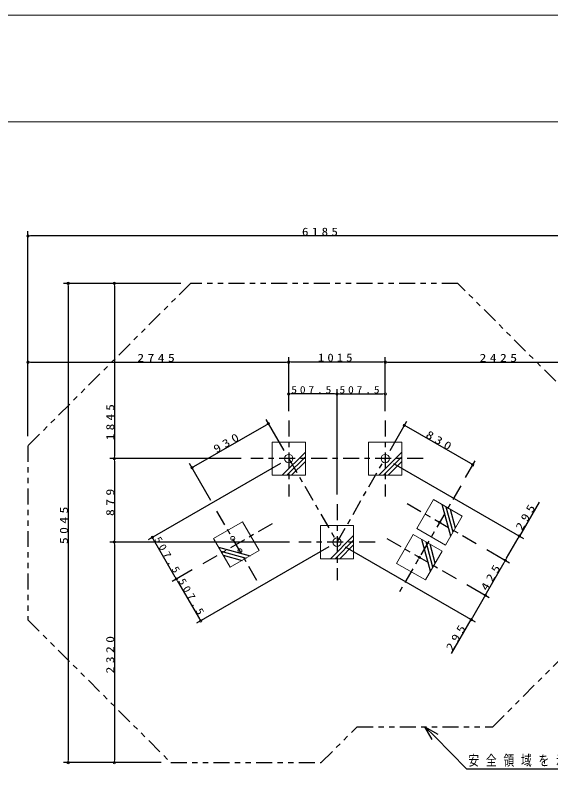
# Model space of a CAD drawing. Units: millimetres on the paper. Extents: x 6 to 426, y -5 to 292.
# Drawn here: x 182.9 to 283.3, y 148.7 to 292 of the extents above; entities that cross this region are included whole.
import ezdxf

# ---------------------------------------------------------------- set-up
doc = ezdxf.new("R2010")
doc.units = ezdxf.units.MM
doc.linetypes.add('USER2', pattern=[6, 3, -1, 1, -1])
doc.linetypes.add('USER3', pattern=[8, 3, -1, 1, -1, 1, -1])
for name, color, linetype, lineweight in [('0_2', 7, 'Continuous', 13), ('2D', 7, 'Continuous', 13), ('2D_DIMENSION', 2, 'Continuous', 25), ('2D_OUTLINE', 2, 'USER3', 25), ('FMT', 57, 'Continuous', 13), ('FOOTING', 7, 'Continuous', 13), ('FOOTING_C', 20, 'USER2', 25), ('FOOTING_H', 2, 'Continuous', 25)]:
    doc.layers.add(name, color=color, linetype=linetype, lineweight=lineweight)
doc.styles.add('ＭＳ ゴシック', font='')
doc.styles.get('ＭＳ ゴシック').set_extended_font_data('MS Gothic')

msp = doc.modelspace()

# ---------------------------------------------------------------- linework, layer by layer
at = {"layer": '0_2'}
for p, q in [((185.301, 250.578), (185.747, 250.578)), ((192.83, 241.665), (192.83, 241.219)), ((201.509, 241.665), (201.509, 241.219)), ((185.301, 226.89), (185.747, 226.89)), ((234.195, 226.89), (233.749, 226.89)), ((234.195, 226.944), (234.641, 226.944)), ((252.288, 226.944), (251.843, 226.944)), ((252.288, 226.89), (252.734, 226.89)), ((234.195, 220.928), (234.641, 220.928)), ((243.242, 220.928), (242.796, 220.928)), ((243.242, 220.928), (243.687, 220.928)), ((252.288, 220.928), (251.843, 220.928)), ((230.392, 215.371), (230.006, 215.148)), ((255.89, 215.024), (256.276, 214.801)), ((201.509, 208.785), (201.509, 209.23)), ((201.506, 208.785), (201.506, 208.339)), ((268.704, 207.626), (268.318, 207.848)), ((216.035, 207.082), (216.421, 207.305)), ((201.506, 193.115), (201.506, 193.561)), ((208.606, 194.011), (208.829, 193.625)), ((277.451, 194.257), (277.228, 193.871)), ((201.511, 193.115), (201.511, 192.67)), ((274.821, 189.703), (274.599, 189.317)), ((274.821, 189.703), (275.044, 190.089)), ((213.129, 186.176), (212.907, 186.562)), ((213.129, 186.176), (213.352, 185.79)), ((271.033, 183.142), (271.256, 183.528)), ((271.033, 183.142), (270.811, 182.756)), ((217.653, 178.342), (217.43, 178.728)), ((268.404, 178.588), (268.627, 178.974)), ((192.83, 151.73), (192.83, 152.176)), ((201.511, 151.73), (201.511, 152.176))]:
    msp.add_line(p, q, dxfattribs=at)
at = {"layer": '0_2', "color": 57}
msp.add_lwpolyline([(28, 15), (28, 272), (403, 272), (403, 15)], close=True, dxfattribs=at)
at = {"layer": '0_2'}
for centre in [(185.301, 250.578), (192.83, 241.665), (201.509, 241.665), (185.301, 226.89), (234.195, 226.944), (234.195, 226.89), (252.288, 226.944), (252.288, 226.89), (234.195, 220.928), (243.242, 220.928), (243.242, 220.928), (252.288, 220.928), (230.392, 215.371), (255.89, 215.024), (201.506, 208.785), (201.509, 208.785), (268.704, 207.626), (216.035, 207.082), (208.606, 194.011), (277.451, 194.257), (201.506, 193.115), (201.511, 193.115), (274.821, 189.703), (274.821, 189.703), (213.129, 186.176), (213.129, 186.176), (271.033, 183.142), (271.033, 183.142), (217.653, 178.342), (268.404, 178.588), (192.83, 151.73), (201.511, 151.73)]:
    msp.add_circle(centre, 0.223, dxfattribs=at)
at = {"layer": '2D'}
msp.add_line((425.5, 292), (5.5, 292), dxfattribs=at)
at = {"layer": '2D_DIMENSION'}
for p, q in [((185.301, 212.985), (185.301, 251.469)), ((295.114, 250.578), (185.747, 250.578)), ((213.981, 241.665), (191.939, 241.665)), ((192.83, 241.219), (192.83, 152.176)), ((213.981, 241.665), (200.618, 241.665)), ((201.509, 241.219), (201.509, 209.23)), ((234.195, 217.698), (234.195, 227.835)), ((252.288, 217.698), (252.288, 227.835)), ((185.301, 212.985), (185.301, 227.781)), ((185.747, 226.89), (233.749, 226.89)), ((234.195, 217.698), (234.195, 227.781)), ((234.641, 226.944), (251.843, 226.944)), ((252.288, 217.698), (252.288, 227.781)), ((252.734, 226.89), (295.114, 226.89)), ((234.195, 217.698), (234.195, 221.819)), ((242.796, 220.928), (234.641, 220.928)), ((243.242, 202.028), (243.242, 221.819)), ((243.242, 202.028), (243.242, 221.819)), ((243.687, 220.928), (251.843, 220.928)), ((252.288, 217.698), (252.288, 221.819)), ((216.421, 207.305), (230.006, 215.148)), ((233.304, 210.329), (229.946, 216.143)), ((253.18, 210.329), (256.336, 215.795)), ((268.318, 207.848), (256.276, 214.801)), ((225.282, 208.785), (200.615, 208.785)), ((225.282, 208.785), (200.618, 208.785)), ((201.506, 208.339), (201.506, 193.561)), ((232.651, 207.893), (207.834, 193.565)), ((219.592, 200.92), (215.589, 207.854)), ((253.832, 207.893), (278.223, 193.812)), ((267.33, 205.247), (269.15, 208.397)), ((281.13, 200.63), (277.451, 194.257)), ((212.907, 186.562), (208.829, 193.625)), ((275.044, 190.089), (277.228, 193.871)), ((234.328, 193.115), (200.615, 193.115)), ((234.328, 193.115), (200.62, 193.115)), ((201.511, 192.67), (201.511, 152.176)), ((241.698, 192.224), (216.881, 177.896)), ((244.786, 192.224), (269.176, 178.143)), ((271.35, 191.708), (275.593, 189.258)), ((271.35, 191.708), (275.593, 189.258)), ((271.256, 183.528), (274.599, 189.317)), ((216.101, 187.892), (212.357, 185.731)), ((216.101, 187.892), (212.357, 185.731)), ((213.352, 185.79), (217.43, 178.728)), ((267.561, 185.147), (271.805, 182.696)), ((267.561, 185.147), (271.805, 182.696)), ((270.811, 182.756), (268.627, 178.974)), ((264.725, 172.215), (268.404, 178.588)), ((261.113, 156.058), (259.74, 158.462)), ((259.74, 158.462), (262.131, 157.066)), ((259.74, 158.462), (261.622, 156.562)), ((210.294, 151.73), (191.939, 151.73)), ((210.294, 151.73), (200.62, 151.73))]:
    msp.add_line(p, q, dxfattribs=at)
msp.add_lwpolyline([(261.622, 156.562), (267.535, 150.591), (290.386, 150.591)], dxfattribs=at)
at = {"layer": '2D_OUTLINE'}
for p, q in [((215.763, 241.665), (185.301, 211.202)), ((265.908, 241.665), (215.763, 241.665)), ((295.56, 212.012), (265.908, 241.665)), ((185.301, 211.202), (185.301, 178.506)), ((272.462, 158.462), (295.56, 181.56)), ((185.301, 178.506), (212.077, 151.73)), ((240.286, 151.73), (247.018, 158.462)), ((247.018, 158.462), (272.462, 158.462)), ((212.077, 151.73), (240.286, 151.73))]:
    msp.add_line(p, q, dxfattribs=at)
at = {"layer": 'FMT'}
msp.add_lwpolyline([(28, 15), (28, 272), (403, 272), (403, 15)], close=True, dxfattribs=at)
at = {"layer": 'FOOTING'}
for p, q in [((231.075, 205.665), (231.075, 211.904)), ((231.075, 211.904), (237.314, 211.904)), ((237.314, 211.904), (237.314, 205.665)), ((249.169, 205.665), (249.169, 211.904)), ((249.169, 211.904), (255.408, 211.904)), ((255.408, 211.904), (255.408, 205.665)), ((237.314, 205.665), (231.075, 205.665)), ((255.408, 205.665), (249.169, 205.665)), ((258.211, 195.691), (261.331, 201.094)), ((261.331, 201.094), (266.734, 197.975)), ((266.734, 197.975), (263.615, 192.571)), ((220.099, 193.803), (225.503, 196.922)), ((225.503, 196.922), (228.622, 191.519)), ((240.122, 189.996), (240.122, 196.235)), ((240.122, 196.235), (246.361, 196.235)), ((246.361, 196.235), (246.361, 189.996)), ((263.615, 192.571), (258.211, 195.691)), ((223.219, 188.399), (220.099, 193.803)), ((254.423, 189.13), (257.543, 194.533)), ((257.543, 194.533), (262.946, 191.413)), ((228.622, 191.519), (223.219, 188.399)), ((262.946, 191.413), (259.826, 186.01)), ((246.361, 189.996), (240.122, 189.996)), ((259.826, 186.01), (254.423, 189.13))]:
    msp.add_line(p, q, dxfattribs=at)
for centre, radius in [((234.195, 208.785), 0.793), ((252.288, 208.785), 0.793), ((262.473, 196.833), 0.226), ((223.687, 193.827), 0.376), ((243.242, 193.115), 0.793), ((225.034, 191.494), 0.376), ((258.685, 190.272), 0.226)]:
    msp.add_circle(centre, radius, dxfattribs=at)
at = {"layer": 'FOOTING_C'}
for p, q in [((234.195, 215.915), (234.195, 201.654)), ((252.288, 215.915), (252.288, 201.654)), ((259.419, 208.785), (227.064, 208.785)), ((234.195, 208.785), (243.242, 193.115)), ((243.242, 193.115), (252.288, 208.785)), ((266.439, 203.703), (254.718, 183.402)), ((228.238, 185.945), (220.483, 199.376)), ((243.242, 200.246), (243.242, 185.985)), ((256.375, 200.354), (269.806, 192.599)), ((231.076, 196.538), (217.645, 188.783)), ((252.587, 193.792), (266.018, 186.038)), ((250.372, 193.115), (236.111, 193.115))]:
    msp.add_line(p, q, dxfattribs=at)
at = {"layer": 'FOOTING_H'}
for p, q in [((232.963, 205.665), (237.314, 210.016)), ((251.057, 205.665), (255.408, 210.016)), ((233.845, 205.665), (237.314, 209.134)), ((234.728, 205.665), (237.314, 208.252)), ((251.939, 205.665), (255.408, 209.134)), ((252.821, 205.665), (255.408, 208.252)), ((264.558, 194.206), (262.966, 200.15)), ((265, 194.97), (263.73, 199.709)), ((265.441, 195.735), (264.494, 199.268)), ((242.01, 189.996), (246.361, 194.347)), ((242.892, 189.996), (246.361, 193.465)), ((260.77, 187.645), (259.178, 193.589)), ((221.043, 192.168), (226.987, 190.575)), ((243.775, 189.996), (246.361, 192.582)), ((261.212, 188.409), (259.942, 193.148)), ((261.653, 189.173), (260.706, 192.707)), ((221.484, 191.403), (226.223, 190.134)), ((221.926, 190.639), (225.459, 189.693))]:
    msp.add_line(p, q, dxfattribs=at)

# ---------------------------------------------------------------- texts
at = {"layer": '2D_DIMENSION', "attachment_point": 7, "style": 'ＭＳ ゴシック'}
for s, insert, char_height in [('\\T1.5;\\W1.2;6185', (236.672, 250.607), 1.503), ('\\T1.5;\\W1.25;2745', (205.794, 226.92), 1.503), ('\\T1.5;\\W1.15;1015', (239.678, 226.974), 1.503), ('\\T1.5;\\W1.25;2425', (269.97, 226.92), 1.503), ('\\T1.5;\\W1.15;507.5', (234.663, 221.017), 1.372), ('\\T1.5;\\W1.15;507.5', (243.709, 221.017), 1.372), ('\\T1.64;\\W0.75;安全領域を示す', (267.881, 150.961), 1.96)]:
    msp.add_mtext(s, dxfattribs=dict(at, insert=insert, char_height=char_height))
for s, insert, char_height, rotation in [('\\T1.5;\\W1.2;1845', (201.479, 212.261), 1.503, 90), ('\\T1.5;\\W1.25;830', (259.733, 212.839), 1.503, 330), ('\\T1.5;\\W1.25;930', (220.62, 209.764), 1.503, 30), ('\\T1.5;\\W1.25;879', (201.476, 198.021), 1.503, 90), ('\\T1.5;\\W1.25;5045', (192.8, 192.744), 1.503, 90), ('\\T1.5;\\W1.25;295', (277.941, 195.166), 1.503, 60), ('\\T1.5;\\W1.15;507.5', (208.917, 193.65), 1.372, 300), ('\\T1.5;\\W1.25;425', (271.413, 183.859), 1.503, 60), ('\\T1.5;\\W1.15;507.5', (213.441, 185.816), 1.372, 300), ('\\T1.5;\\W1.25;295', (264.885, 172.552), 1.503, 60.001), ('\\T1.5;\\W1.25;2320', (201.481, 168.469), 1.503, 90)]:
    msp.add_mtext(s, dxfattribs=dict(at, insert=insert, char_height=char_height, rotation=rotation))

doc.saveas('drawing.dxf')
